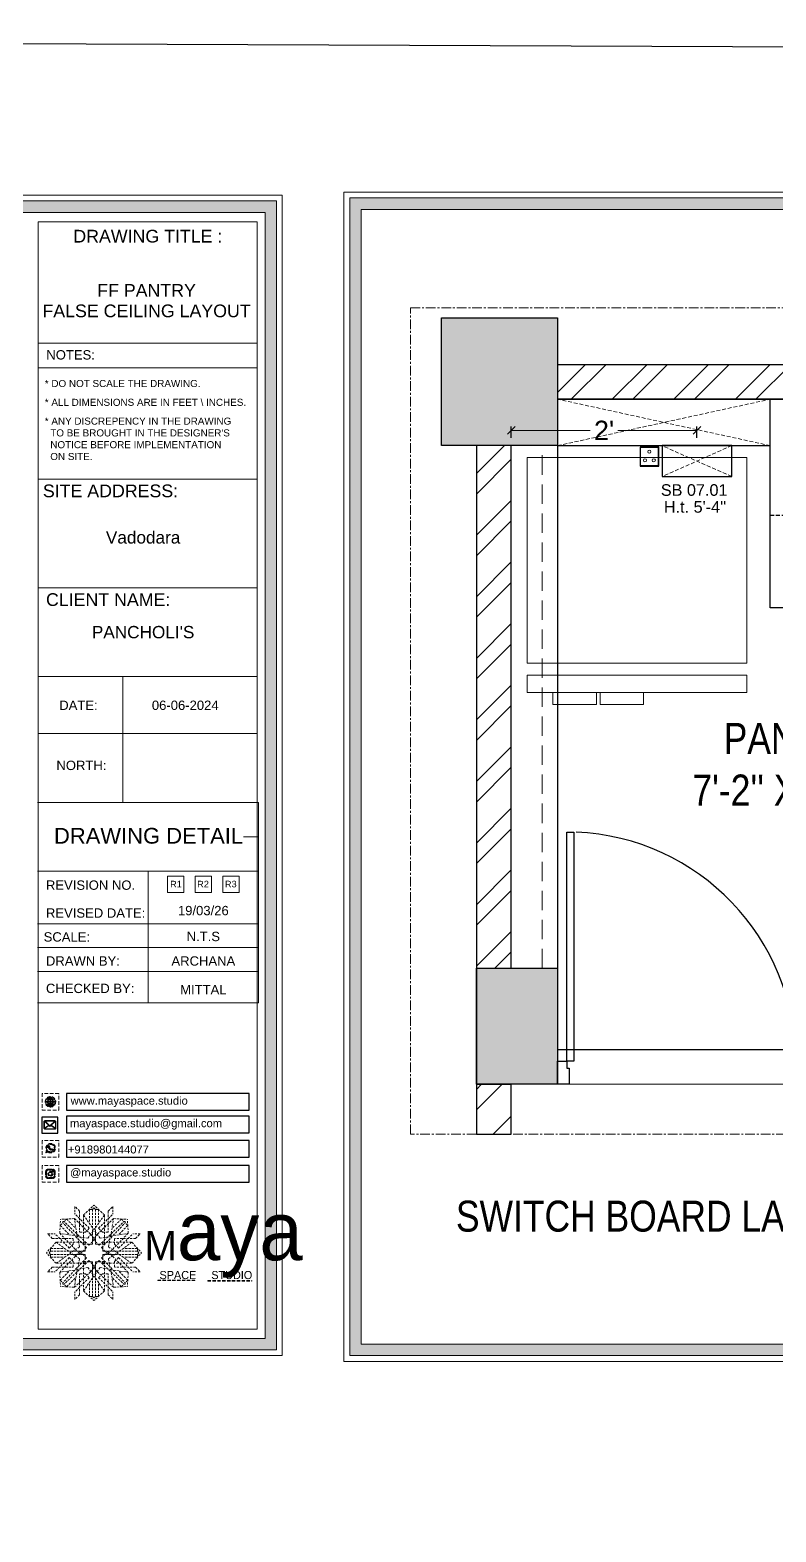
# Model space of a CAD drawing. Header units: millimetres. Extents: x 56222 to 3066687, y -650199 to -121287.
# Drawn here: x 135060.1 to 135156.5, y -184488.9 to -184294.8 of the extents above; entities that cross this region are included whole.
import ezdxf
from ezdxf.enums import TextEntityAlignment as Align

# ---------------------------------------------------------------- set-up
doc = ezdxf.new("R2010")
doc.units = ezdxf.units.MM
doc.header["$MEASUREMENT"] = 0
doc.header["$PDMODE"] = 35
for name, pattern in [('ACAD_ISO02W100', [15, 12, -3]), ('CENTER', [2, 1.25, -0.25, 0.25, -0.25]), ('DASHED', [0.75, 0.5, -0.25]), ('DASHED2', [0.375, 0.25, -0.125]), ('DASHEDX2', [1.5, 1, -0.5])]:
    doc.linetypes.add(name, pattern=pattern)
doc.layers.get('Defpoints').update_dxf_attribs({"color": 220})
doc.layers.add('AR DOOR', color=40, linetype='Continuous')
doc.layers.add('AR ELE-5', color=134, linetype='Continuous')
for name, color, linetype, lineweight in [('COLUMN', 1, 'Continuous', 30), ('dim05', 1, 'Continuous', 13), ('Dimension', 10, 'DASHEDX2', 20), ('el', 7, 'Continuous', 20), ('ELEC-wires', 1, 'DASHED2', 13), ('Electrical', 84, 'Continuous', 30), ('FIRST FLOOR', 7, 'Continuous', 9), ('FIRST FLOOR ( TEXT )', 7, 'Continuous', 9), ('FIRST FLOOR_( PLine )_', 251, 'Continuous', 30), ('FURNITURE', 32, 'Continuous', 9), ('FURNITURE-1', 252, 'Continuous', 13), ('hatch-rcc', 251, 'Continuous', 9), ('hatch-wall', 8, 'Continuous', 9), ('Labelling', 1, 'Continuous', 25), ('NAME PLATE', 7, 'Continuous', 25), ('SECTION ( SLAB PLine )', 104, 'Continuous', 30), ('TILE', 14, 'Continuous', 9), ('wall', 7, 'Continuous', 30)]:
    doc.layers.add(name, color=color, linetype=linetype, lineweight=lineweight)
doc.styles.add('Arial', font='arial.ttf')
doc.styles.add('KATHA', font='swissc.ttf')
doc.styles.get("Standard").update_dxf_attribs({"font": 'arial.ttf', "height": 6})
doc.dimstyles.new('ISO-25', dxfattribs={"dimtxt": 2.5, "dimasz": 1, "dimexe": 0.5, "dimexo": 1, "dimtad": 0, "dimdec": 1, "dimlunit": 4, "dimtxsty": 'Standard', "dimblk": 'OBLIQUE', "dimcen": 2.5, "dimclrd": 1, "dimclre": 1, "dimclrt": 5, "dimadec": 0, "dimazin": 0, "dimtfac": 1, "dimtdec": 1, "dimtmove": 0, "dimatfit": 3, "dimfxl": 1, "dimlwd": -1, "dimarcsym": 0})

# ---------------------------------------------------------------- blocks, each defined once
blk = doc.blocks.new('FSFSF')
at = {"color": 42, "lineweight": 5, "true_color": 0xe0ac11}
for p, q in [((28600.03, 143.51), (28600.03, 140.16)), ((28602.15, 141.41), (28600.03, 143.51)), ((28603.86, 139.69), (28608.58, 144.08)), ((28607.9, 142.22), (28606.58, 142.22)), ((28606.58, 142.22), (28606.58, 135.84)), ((28607.9, 142.22), (28608.58, 142.85)), ((28607.9, 142.22), (28607.9, 126.58)), ((28613.31, 139.69), (28608.58, 144.08)), ((28609.27, 142.22), (28608.59, 142.85)), ((28609.27, 142.22), (28609.27, 126.58)), ((28609.27, 142.22), (28610.59, 142.22)), ((28610.59, 142.22), (28610.59, 135.84)), ((28615.02, 141.41), (28617.14, 143.51)), ((28617.14, 143.51), (28617.14, 140.16)), ((28593.19, 131.45), (28593.54, 137.71)), ((28593.39, 135), (28594.56, 136.12)), ((28599.8, 138.06), (28593.54, 137.71)), ((28595.12, 136.69), (28594.53, 136.69)), ((28594.56, 136.12), (28594.56, 136.71)), ((28605.17, 124.98), (28594.56, 136.12)), ((28596.24, 137.86), (28595.12, 136.69)), ((28606.27, 126.08), (28595.12, 136.69)), ((28596.24, 137.86), (28600.47, 133.65)), ((28601.03, 130), (28599.8, 138.06)), ((28599.8, 138.05), (28608.58, 129.56)), ((28606.47, 133.76), (28600.03, 140.16)), ((28602.15, 141.41), (28602.15, 131.95)), ((28603.86, 126.58), (28603.86, 139.69)), ((28603.86, 139.69), (28608.58, 133.02)), ((28613.31, 139.69), (28608.59, 133.02)), ((28617.37, 138.05), (28608.59, 129.56)), ((28610.7, 133.76), (28617.14, 140.16)), ((28610.9, 126.08), (28622.05, 136.69)), ((28612.02, 124.98), (28622.62, 136.12)), ((28613.31, 126.58), (28613.31, 139.69)), ((28615.02, 141.41), (28615.02, 131.95)), ((28616.14, 130), (28617.37, 138.06)), ((28620.93, 137.86), (28616.7, 133.65)), ((28617.37, 138.06), (28623.63, 137.71)), ((28620.93, 137.86), (28622.05, 136.69)), ((28622.05, 136.69), (28622.64, 136.69)), ((28622.62, 136.12), (28622.62, 136.71)), ((28623.8, 135), (28622.62, 136.12)), ((28624, 131.45), (28623.65, 137.71)), ((28587.73, 131.22), (28591.08, 131.22)), ((28589.84, 129.1), (28587.73, 131.22)), ((28589.84, 129.1), (28599.29, 129.1)), ((28597.49, 124.78), (28591.08, 131.22)), ((28593.19, 131.45), (28601.69, 122.67)), ((28601.25, 130.22), (28593.19, 131.45)), ((28593.39, 135), (28597.6, 130.78)), ((28599.29, 126.5), (28599.29, 129.1)), ((28605.86, 129.18), (28601.03, 130)), ((28602.07, 125.39), (28601.25, 130.22)), ((28604.75, 131.95), (28602.15, 131.95)), ((28606.47, 133.76), (28604.75, 131.95)), ((28605.86, 129.18), (28608.58, 133.02)), ((28607.9, 128.92), (28608.58, 129.56)), ((28607.9, 128.92), (28608.58, 128.27)), ((28611.31, 129.18), (28608.59, 133.02)), ((28609.27, 128.92), (28608.59, 129.56)), ((28609.27, 128.92), (28608.59, 128.27)), ((28610.7, 133.76), (28612.42, 131.95)), ((28611.31, 129.18), (28616.14, 130)), ((28612.42, 131.95), (28615.02, 131.95)), ((28615.12, 125.39), (28615.94, 130.22)), ((28623.99, 131.45), (28615.5, 122.67)), ((28615.94, 130.22), (28624, 131.45)), ((28627.34, 129.1), (28617.89, 129.1)), ((28617.89, 126.5), (28617.89, 129.1)), ((28623.8, 135), (28619.59, 130.78)), ((28619.7, 124.78), (28626.1, 131.22)), ((28629.45, 131.22), (28626.1, 131.22)), ((28627.34, 129.1), (28629.45, 131.22)), ((28591.56, 127.39), (28587.17, 122.66)), ((28591.56, 117.94), (28587.17, 122.66)), ((28589.03, 123.35), (28588.4, 122.67)), ((28589.03, 121.98), (28588.4, 122.65)), ((28589.03, 123.35), (28589.03, 124.67)), ((28589.03, 124.67), (28595.4, 124.67)), ((28589.03, 123.35), (28604.66, 123.35)), ((28589.03, 121.98), (28604.66, 121.98)), ((28589.03, 121.98), (28589.03, 120.66)), ((28604.66, 127.39), (28591.56, 127.39)), ((28591.56, 127.39), (28598.23, 122.67)), ((28591.56, 117.94), (28598.23, 122.65)), ((28593.19, 113.88), (28601.69, 122.65)), ((28597.49, 124.78), (28599.29, 126.5)), ((28602.07, 125.39), (28598.23, 122.67)), ((28602.07, 119.94), (28598.23, 122.65)), ((28602.33, 123.35), (28601.69, 122.67)), ((28602.33, 121.98), (28601.69, 122.65)), ((28602.33, 123.35), (28602.97, 122.67)), ((28602.33, 121.98), (28602.97, 122.65)), ((28605.17, 124.98), (28602.97, 122.67)), ((28605.17, 120.35), (28602.97, 122.65)), ((28603.68, 126.54), (28603.68, 127.39)), ((28604.66, 126.54), (28603.68, 126.54)), ((28604.71, 127.57), (28603.86, 127.57)), ((28607.9, 126.58), (28603.86, 126.58)), ((28604.66, 123.35), (28604.66, 127.39)), ((28604.66, 121.98), (28604.66, 117.94)), ((28604.7, 126.58), (28604.71, 127.57)), ((28606.27, 126.08), (28608.58, 128.27)), ((28610.9, 126.08), (28608.59, 128.27)), ((28609.27, 126.58), (28613.31, 126.58)), ((28612.02, 124.98), (28614.21, 122.67)), ((28612.02, 120.35), (28614.21, 122.65)), ((28612.46, 126.58), (28612.46, 127.57)), ((28612.46, 127.57), (28613.31, 127.57)), ((28612.52, 123.35), (28612.52, 127.39)), ((28612.52, 127.39), (28625.63, 127.39)), ((28612.52, 126.54), (28613.51, 126.54)), ((28628.16, 123.35), (28612.52, 123.35)), ((28612.52, 121.98), (28612.52, 117.94)), ((28628.16, 121.98), (28612.52, 121.98)), ((28613.51, 126.54), (28613.51, 127.39)), ((28614.85, 123.35), (28614.21, 122.67)), ((28614.85, 121.98), (28614.21, 122.65)), ((28614.85, 123.35), (28615.5, 122.67)), ((28614.85, 121.98), (28615.5, 122.65)), ((28615.12, 125.39), (28618.96, 122.67)), ((28615.12, 119.94), (28618.96, 122.65)), ((28623.99, 113.88), (28615.5, 122.65)), ((28619.7, 124.78), (28617.89, 126.5)), ((28625.63, 127.39), (28618.96, 122.67)), ((28625.63, 117.94), (28618.96, 122.65)), ((28628.16, 124.67), (28621.78, 124.67)), ((28625.63, 127.39), (28630.02, 122.66)), ((28625.63, 117.94), (28630.02, 122.66)), ((28628.16, 123.35), (28628.16, 124.67)), ((28628.16, 123.35), (28628.78, 122.67)), ((28628.16, 121.98), (28628.78, 122.65)), ((28628.16, 121.98), (28628.16, 120.66)), ((28589.84, 116.23), (28587.73, 114.11)), ((28589.03, 120.66), (28595.4, 120.66)), ((28589.84, 116.23), (28599.29, 116.23)), ((28597.49, 120.54), (28591.08, 114.11)), ((28604.66, 117.94), (28591.56, 117.94)), ((28601.25, 115.1), (28593.19, 113.87)), ((28605.17, 120.35), (28594.56, 109.2)), ((28606.27, 119.15), (28595.12, 108.54)), ((28597.49, 120.54), (28599.29, 118.83)), ((28599.29, 118.83), (28599.29, 116.23)), ((28599.8, 107.17), (28608.58, 115.67)), ((28601.03, 115.23), (28599.8, 107.17)), ((28605.86, 116.05), (28601.03, 115.23)), ((28602.07, 119.94), (28601.25, 115.1)), ((28604.66, 118.78), (28603.68, 118.78)), ((28603.68, 118.78), (28603.68, 117.94)), ((28607.9, 118.65), (28603.86, 118.65)), ((28603.86, 118.65), (28603.86, 105.54)), ((28604.71, 117.66), (28603.86, 117.66)), ((28604.7, 118.65), (28604.71, 117.66)), ((28605.86, 116.05), (28608.58, 112.21)), ((28606.27, 119.15), (28608.58, 116.96)), ((28607.9, 103.01), (28607.9, 118.65)), ((28607.9, 116.31), (28608.58, 116.96)), ((28607.9, 116.31), (28608.58, 115.67)), ((28610.9, 119.15), (28608.59, 116.96)), ((28609.27, 116.31), (28608.59, 116.96)), ((28609.27, 116.31), (28608.59, 115.67)), ((28611.31, 116.05), (28608.59, 112.21)), ((28617.37, 107.17), (28608.59, 115.67)), ((28609.27, 118.65), (28613.31, 118.65)), ((28609.27, 103.01), (28609.27, 118.65)), ((28610.9, 119.15), (28622.05, 108.54)), ((28611.31, 116.05), (28616.14, 115.23)), ((28612.02, 120.35), (28622.62, 109.2)), ((28612.46, 118.65), (28612.46, 117.66)), ((28612.46, 117.66), (28613.31, 117.66)), ((28612.52, 118.78), (28613.51, 118.78)), ((28612.52, 117.94), (28625.63, 117.94)), ((28613.31, 118.65), (28613.31, 105.54)), ((28613.51, 118.78), (28613.51, 117.94)), ((28615.12, 119.94), (28615.94, 115.1)), ((28615.94, 115.1), (28624, 113.87)), ((28616.14, 115.23), (28617.37, 107.17)), ((28619.7, 120.54), (28617.89, 118.83)), ((28617.89, 118.83), (28617.89, 116.23)), ((28627.34, 116.23), (28617.89, 116.23)), ((28619.7, 120.54), (28626.1, 114.11)), ((28628.16, 120.66), (28621.78, 120.66)), ((28627.34, 116.23), (28629.45, 114.11)), ((28587.73, 114.11), (28591.08, 114.11)), ((28593.19, 113.87), (28593.54, 107.62)), ((28593.39, 110.32), (28597.6, 114.55)), ((28593.39, 110.32), (28594.56, 109.2)), ((28595.12, 108.54), (28594.53, 108.54)), ((28594.56, 109.2), (28594.56, 108.61)), ((28596.24, 107.37), (28595.12, 108.54)), ((28596.24, 107.37), (28600.47, 111.58)), ((28606.47, 111.47), (28600.03, 105.07)), ((28602.15, 103.82), (28602.15, 113.27)), ((28604.75, 113.27), (28602.15, 113.27)), ((28603.86, 105.54), (28608.58, 112.21)), ((28606.47, 111.47), (28604.75, 113.27)), ((28606.58, 103.01), (28606.58, 109.38)), ((28613.31, 105.54), (28608.59, 112.21)), ((28610.59, 103.01), (28610.59, 109.38)), ((28610.7, 111.47), (28612.42, 113.27)), ((28610.7, 111.47), (28617.14, 105.07)), ((28612.42, 113.27), (28615.02, 113.27)), ((28615.02, 103.82), (28615.02, 113.27)), ((28620.93, 107.37), (28616.7, 111.58)), ((28623.8, 110.32), (28619.59, 114.55)), ((28620.93, 107.37), (28622.05, 108.54)), ((28622.05, 108.54), (28622.64, 108.54)), ((28623.8, 110.32), (28622.62, 109.2)), ((28622.62, 109.2), (28622.62, 108.61)), ((28624, 113.87), (28623.65, 107.62)), ((28629.45, 114.11), (28626.1, 114.11)), ((28599.8, 107.17), (28593.54, 107.52)), ((28600.03, 101.71), (28600.03, 105.07)), ((28602.15, 103.82), (28600.03, 101.71)), ((28603.86, 105.54), (28608.58, 101.15)), ((28607.9, 103.01), (28606.58, 103.01)), ((28607.9, 103.01), (28608.58, 102.38)), ((28613.31, 105.54), (28608.58, 101.15)), ((28609.27, 103.01), (28608.59, 102.38)), ((28609.27, 103.01), (28610.59, 103.01)), ((28615.02, 103.82), (28617.14, 101.71)), ((28617.14, 101.71), (28617.14, 105.07)), ((28617.37, 107.17), (28623.63, 107.52))]:
    blk.add_line(p, q, dxfattribs=at)
blk = doc.blocks.new('hgwg')
at = {"layer": 'Dimension', "true_color": 0xd39e00}
h = blk.add_hatch(color=42, dxfattribs=at)
h.dxf.hatch_style = 1
h.paths.add_polyline_path([(27505.71, 45.05), (27494.27, 45.05), (27494.27, 44.9), (27505.71, 44.9)])
h = blk.add_hatch(color=42, dxfattribs=at)
h.dxf.hatch_style = 1
h.paths.add_polyline_path([(27523.3, 44.9), (27509.68, 44.9), (27509.68, 44.75), (27523.3, 44.75)])
at = {"layer": 'Dimension', "color": 42, "true_color": 0xd39e00}
for p, q in [((27494.27, 45.05), (27505.71, 45.05)), ((27494.27, 44.9), (27494.27, 45.05)), ((27494.27, 44.9), (27505.71, 44.9)), ((27505.71, 45.05), (27505.71, 44.9)), ((27509.68, 44.9), (27523.3, 44.9)), ((27509.68, 44.9), (27509.68, 44.75)), ((27509.68, 44.75), (27523.3, 44.75)), ((27523.3, 44.75), (27523.3, 44.9))]:
    blk.add_line(p, q, dxfattribs=at)
at = {"layer": 'Dimension', "color": 42, "true_color": 0xd39e00, "attachment_point": 1}
for s, width, insert, char_height in [('{\\fCinzel|b0|i0|c0|p2;\\H1.5x;M\\fAmsterdam One|b0|i0|c0|p2;\\H2x;aya}', 85.3277, (27490.17, 69.17), 6), ('{\\fCinzel|b0|i0|c0|p0;SPACE     STUDIO}', 66.129, (27494.83, 47.86), 2.5)]:
    blk.add_mtext_dynamic_manual_height_columns(s, width=width, gutter_width=30, heights=[0], dxfattribs=dict(at, insert=insert, char_height=char_height))
blk = doc.blocks.new('QEGW4TG')
at = {"layer": 'Dimension', "true_color": 0x000000}
h = blk.add_hatch(color=18, dxfattribs=at)
h.dxf.hatch_style = 1
h.paths.add_polyline_path([(1.19, 1.98), (1.03, 1.3, 0.550912), (1.11, 1.23), (1.75, 1.39, 6.344125)])
h.paths.add_polyline_path([(1.81, 1.7), (1.4, 1.6), (1.5, 2.03, -9.071339)], flags=16)
h.paths.add_polyline_path([(1.75, 2.69, -0.387513), (1.89, 3.19, -0.360742), (2.01, 3.18), (2.17, 2.86, -0.071517), (2.06, 2.73, 0.321676), (2.05, 2.65, 0.122183), (2.53, 2.25, 0.066047), (2.69, 1.93, 0.375674), (3.11, 2.16, 0.526753), (3.03, 2.29), (2.79, 2.37, 0.273721), (2.69, 2.34, 0.040749), (2.63, 2.27, -2.427977), (2.45, 2, -0.190785)], flags=0)
h = blk.add_hatch(color=18, dxfattribs=at)
h.dxf.hatch_style = 1
h.paths.add_polyline_path([(2.69, 2.34, 0.040749), (2.63, 2.27, -0.441282), (2.53, 2.25, -0.11828), (2.06, 2.64, -0.441282), (2.07, 2.74, 0.040749), (2.13, 2.81, 0.290083), (2.14, 2.92), (2.01, 3.18, 0.316231), (1.91, 3.2, 0.190337), (1.73, 3, 0.170513), (1.72, 2.74, 0.252784), (2.69, 1.93, 0.170513), (2.95, 1.97, 0.190337), (3.11, 2.18, 0.466684), (3.03, 2.29), (2.79, 2.37, 0.273721)])
for p, q in [((1.19, 1.98), (1.03, 1.3)), ((1.1, 1.23), (1.75, 1.39)), ((1.5, 2.03), (1.4, 1.6)), ((1.4, 1.6), (1.81, 1.7)), ((2.01, 3.18), (2.14, 2.92)), ((3.07, 2.28), (2.8, 2.36))]:
    blk.add_line(p, q)
blk.add_lwpolyline([(0, 0), (4.68, 0), (4.68, 4.68), (0, 4.68)], close=True)
for centre, radius, start, end in [((1.09, 1.29), 0.0598, 164.8483, 282.1458), ((2.39, 2.56), 1.34, 241.4727, 205.6422), ((2.39, 2.56), 1.04, 235.9962, 210.8333), ((2.09, 2.87), 0.39, 159.7007, 198.4072), ((2.96, 3.23), 1.33, 201.4218, 258.1669), ((2.07, 2.87), 0.364, 118.9685, 159.3648), ((1.94, 3.12), 0.0896, 41.8985, 123.1344), ((2.11, 2.68), 0.066, 135.9932, 224.8892), ((1.67, 3.16), 0.586, 312.4617, 321.8728), ((3.12, 3.42), 1.31, 216.5455, 243.5279), ((2.05, 2.87), 0.104, 320.3924, 28.6971), ((2.57, 2.3), 0.066, 234.2482, 323.1441), ((3.11, 1.94), 0.586, 137.2645, 146.6756), ((2.76, 2.27), 0.104, 70.4402, 138.745), ((2.75, 2.31), 0.39, 260.7301, 299.4366), ((2.76, 2.29), 0.364, 299.7725, 340.1688), ((3.03, 2.2), 0.0896, 336.0029, 57.2388)]:
    blk.add_arc(centre, radius, start, end)
blk = doc.blocks.new('ASGERG')
at = {"layer": 'Dimension', "true_color": 0x000000}
h = blk.add_hatch(color=18, dxfattribs=at)
h.dxf.hatch_style = 1
h.paths.add_polyline_path([(0.99, 1.7, 0.402382), (1.83, 1.03), (2.96, 1.03, 0.426145), (3.66, 1.9), (3.66, 2.99, 0.402382), (2.83, 3.67), (1.69, 3.67, 0.426145), (0.99, 2.79)])
h.paths.add_polyline_path([(1.27, 1.72, 0.402382), (1.8, 1.3), (2.94, 1.3, 0.426145), (3.38, 1.85), (3.38, 2.97, 0.402382), (2.85, 3.4), (1.72, 3.4, 0.426145), (1.27, 2.85)], flags=16)
h.paths.add_polyline_path([(3.02, 2.35, -1), (1.64, 2.35, -1)], flags=0)
h.paths.add_polyline_path([(2.74, 2.35, -1), (1.92, 2.35, -1)], flags=0)
h.paths.add_polyline_path([(3.19, 3.02, -1), (2.86, 3.02, -1)], flags=0)
h.paths.add_polyline_path([(1.64, 2.35, 1), (3.02, 2.35, 1)], flags=0)
h = blk.add_hatch(color=18, dxfattribs=at)
h.dxf.hatch_style = 1
h.paths.add_polyline_path([(1.64, 2.35, 1), (3.02, 2.35, 1)])
h.paths.add_polyline_path([(2.74, 2.35, 1), (1.92, 2.35, 1)], flags=16)
h = blk.add_hatch(color=18, dxfattribs=at)
h.dxf.hatch_style = 1
h.paths.add_polyline_path([(3.19, 3.02, 1), (2.86, 3.02, 1)])
for p, q in [((0.99, 2.99), (0.99, 1.7)), ((1.27, 2.97), (1.27, 1.72)), ((1.69, 3.67), (2.96, 3.67)), ((1.69, 1.03), (2.96, 1.03)), ((2.94, 3.4), (1.72, 3.4)), ((2.94, 1.3), (1.72, 1.3)), ((3.38, 2.97), (3.38, 1.72)), ((3.66, 2.99), (3.66, 1.7))]:
    blk.add_line(p, q)
blk.add_lwpolyline([(0, 0), (4.68, 0), (4.68, 4.68), (0, 4.68)], close=True)
for centre, radius in [((2.33, 2.35), 0.694), ((2.33, 2.35), 0.414), ((3.02, 3.02), 0.168)]:
    blk.add_circle(centre, radius)
for centre, radius, start, end in [((1.76, 2.89), 0.778, 94.8631, 172.8127), ((1.76, 1.8), 0.778, 187.1873, 265.1369), ((1.76, 2.91), 0.491, 94.8631, 172.8127), ((1.76, 1.78), 0.491, 187.1873, 265.1369), ((2.9, 2.91), 0.491, 7.1873, 85.1369), ((2.9, 1.78), 0.491, 274.8631, 352.8127), ((2.89, 2.89), 0.778, 7.1873, 85.1369), ((2.89, 1.8), 0.778, 274.8631, 352.8127)]:
    blk.add_arc(centre, radius, start, end)
blk = doc.blocks.new('DTGWEGEARG')
at = {"layer": 'Dimension', "true_color": 0x000000}
h = blk.add_hatch(color=18, dxfattribs=at)
h.dxf.hatch_style = 1
h.paths.add_polyline_path([(3.83, 2.34, 1), (0.85, 2.34, 1)])
h.paths.add_polyline_path([(2.41, 1.12), (2.41, 1.69, -0.058279), (2.81, 1.63, -0.103353)], flags=16)
h.paths.add_polyline_path([(2.26, 1.13, -0.101741), (1.87, 1.63, -0.057171), (2.26, 1.69)], flags=16)
h.paths.add_polyline_path([(2.17, 1.01, -0.105795), (1.72, 1.58, 0.055205), (1.38, 1.41, 0.169822)], flags=16)
h.paths.add_polyline_path([(3.02, 1.72, 0.081336), (3.13, 2.27), (3.68, 2.27, -0.152069), (3.4, 1.52, 0.05687)], flags=16)
h.paths.add_polyline_path([(2.87, 1.77, 0.061945), (2.41, 1.84), (2.41, 2.27), (2.98, 2.27, -0.081344)], flags=16)
h.paths.add_polyline_path([(2.26, 1.84, 0.060923), (1.8, 1.77, -0.081344), (1.7, 2.27), (2.26, 2.27)], flags=16)
h.paths.add_polyline_path([(1.66, 1.72, 0.05687), (1.28, 1.52, -0.152069), (1, 2.27), (1.55, 2.27, 0.081336)], flags=16)
h.paths.add_polyline_path([(2.98, 2.42), (2.41, 2.42), (2.41, 2.83, 0.061945), (2.87, 2.91, -0.080009)], flags=16)
h.paths.add_polyline_path([(3.13, 2.42, 0.080116), (3.02, 2.96, 0.127778), (2.51, 3.67, -0.36029), (3.68, 2.42)], flags=16)
h.paths.add_polyline_path([(2.26, 2.42), (1.7, 2.42, -0.080009), (1.8, 2.91, 0.060923), (2.26, 2.84)], flags=16)
h.paths.add_polyline_path([(1.55, 2.42), (1, 2.42, -0.150466), (1.28, 3.16, 0.05687), (1.66, 2.96, 0.080116)], flags=16)
h.paths.add_polyline_path([(2.41, 2.98), (2.41, 3.56, -0.103353), (2.81, 3.05, -0.058279)], flags=16)
h.paths.add_polyline_path([(2.26, 2.99, -0.057171), (1.87, 3.05, -0.101741), (2.26, 3.55)], flags=16)
h.paths.add_polyline_path([(1.72, 3.1, -0.055205), (1.38, 3.27, -0.169822), (2.17, 3.67, 0.105795)], flags=16)
blk.add_lwpolyline([(0, 0), (4.68, 0), (4.68, 4.68), (0, 4.68)], close=True)
at = {"layer": 'Dimension', "color": 18, "true_color": 0x000000}
for p, q in [((1, 2.42), (1.55, 2.42)), ((1, 2.27), (1.55, 2.27)), ((1.7, 2.42), (2.26, 2.42)), ((1.7, 2.27), (2.26, 2.27)), ((2.26, 3.55), (2.26, 2.99)), ((2.26, 2.84), (2.26, 2.42)), ((2.26, 2.27), (2.26, 1.84)), ((2.26, 1.69), (2.26, 1.13)), ((2.41, 3.56), (2.41, 2.98)), ((2.41, 2.83), (2.41, 2.42)), ((2.41, 2.42), (2.98, 2.42)), ((2.41, 2.27), (2.98, 2.27)), ((2.41, 2.27), (2.41, 1.84)), ((2.41, 1.69), (2.41, 1.12)), ((3.13, 2.42), (3.68, 2.42)), ((3.13, 2.27), (3.68, 2.27))]:
    blk.add_line(p, q, dxfattribs=at)
blk.add_circle((2.34, 2.34), 1.49, dxfattribs=at)
for centre, radius, start, end in [((2.34, 2.34), 1.34, 142.3819, 176.6093), ((2.34, 2.34), 1.34, 183.0315, 217.6181), ((2.34, 4.74), 1.9, 236.1399, 249.1595), ((2.34, -0.06), 1.9, 110.8405, 123.8601), ((2.34, 2.34), 1.34, 97.3549, 135.9073), ((2.34, 4.74), 1.75, 236.7417, 249.3811), ((2.34, -0.06), 1.75, 110.6189, 123.2583), ((2.34, 2.34), 1.34, 224.0927, 262.6451), ((3.28, 2.34), 1.73, 159.0567, 177.3789), ((3.28, 2.34), 1.73, 182.3435, 200.9433), ((3.28, 2.34), 1.58, 158.8325, 177.1302), ((3.28, 2.34), 1.58, 182.5658, 201.1675), ((3.28, 2.34), 1.73, 129.9301, 154.0867), ((3.28, 2.34), 1.73, 205.9133, 230.0699), ((2.34, 4.74), 1.9, 253.6799, 267.6253), ((2.34, -0.06), 1.9, 92.3747, 106.3201), ((3.28, 2.34), 1.58, 130.1073, 153.3446), ((2.34, 4.74), 1.75, 254.3336, 267.422), ((2.34, -0.06), 1.75, 92.578, 105.6664), ((3.28, 2.34), 1.58, 206.6554, 229.8927), ((1.4, 2.34), 1.58, 26.6554, 50.2584), ((2.34, 4.74), 1.75, 272.3248, 285.6664), ((2.34, 4.74), 1.9, 272.1415, 286.3201), ((2.34, -0.06), 1.9, 73.6799, 87.8585), ((2.34, -0.06), 1.75, 74.3336, 87.6752), ((1.4, 2.34), 1.58, 309.7416, 333.3446), ((2.34, 2.34), 1.34, 3.3907, 82.6451), ((1.4, 2.34), 1.73, 25.9133, 50.0699), ((1.4, 2.34), 1.73, 309.9301, 334.0867), ((2.34, 2.34), 1.34, 277.3549, 315.9073), ((1.4, 2.34), 1.58, 2.8698, 21.1675), ((1.4, 2.34), 1.58, 338.8325, 357.4342), ((2.34, 4.74), 1.75, 290.6189, 303.2583), ((2.34, -0.06), 1.75, 56.7417, 69.3811), ((2.34, 4.74), 1.9, 290.8405, 303.8601), ((1.4, 2.34), 1.73, 2.6211, 20.9433), ((1.4, 2.34), 1.73, 339.0567, 357.6565), ((2.34, -0.06), 1.9, 56.1399, 69.1595), ((2.34, 2.34), 1.34, 322.3819, 356.9685)]:
    blk.add_arc(centre, radius, start, end, dxfattribs=at)
blk = doc.blocks.new('*U144')
for points in [[(-1025.5, 0), (-985.5, 0), (-985.5, 30), (-975.5, 30), (-975.5, 100), (-1025.5, 100)], [(40, 0), (0, 0), (0, 30), (-10, 30), (-10, 100), (40, 100)], [(0, 0), (0, -985.5), (-30, -985.5), (-30, 0)]]:
    blk.add_lwpolyline(points, close=True)
at = {"layer": 'AR ELE-5', "linetype": 'ByBlock', "ltscale": 15}
blk.add_arc((1.4, 0.6), 987, 180.03474, 267.62699, dxfattribs=at)
blk = doc.blocks.new('erfer')
at = {"layer": 'hatch-rcc', "lineweight": 30}
blk.add_lwpolyline([(1905.9, -1304.21), (1908.38, -1304.21), (1908.38, -1306.73), (1905.9, -1306.73)], close=True, dxfattribs=at)
at = {"layer": 'hatch-rcc'}
blk.add_lwpolyline([(1905.96, -1304.28), (1908.31, -1304.28), (1908.31, -1306.66), (1905.96, -1306.66)], close=True, dxfattribs=at)
for centre in [(1907.14, -1304.81), (1906.56, -1305.95), (1907.72, -1305.95)]:
    blk.add_circle(centre, 0.211, dxfattribs=at)
blk = doc.blocks.new('6616')
at = {"color": 242, "linetype": 'DASHED', "true_color": 0xcd2027}
for p, q in [((386784.79, -36915.77), (386775.78, -36911.78)), ((386784.79, -36911.78), (386775.78, -36915.77))]:
    blk.add_line(p, q, dxfattribs=at)
at = {"layer": 'ELEC-wires', "color": 5, "linetype": 'ByBlock', "lineweight": 30, "ltscale": 4}
blk.add_lwpolyline([(386775.78, -36911.78), (386784.79, -36911.78), (386784.79, -36915.77), (386775.78, -36915.77)], close=True, dxfattribs=at)
blk = doc.blocks.new('_Oblique')
at = {"layer": 'wall', "color": 0, "lineweight": -2}
blk.add_line((-0.5, -0.5), (0.5, 0.5), dxfattribs=at)
blk = doc.blocks.new('*D443')
at = {"layer": 'Defpoints', "color": 0, "lineweight": 30, "transparency": 16777216}
for p in [(135146.26, -184346.56), (135122.26, -184348.53), (135146.26, -184348.53)]:
    blk.add_point(p, dxfattribs=at)
at = {"layer": 'dim05', "color": 1, "linetype": 'Continuous', "lineweight": -2, "transparency": 16777216}
for p, q in [((135122.26, -184347.53), (135122.26, -184346.06)), ((135146.26, -184347.53), (135146.26, -184346.06))]:
    blk.add_line(p, q, dxfattribs=at)
at = {"layer": 'dim05', "color": 1, "linetype": 'Continuous', "transparency": 16777216}
for p, q in [((135122.26, -184346.56), (135132.46, -184346.56)), ((135146.26, -184346.56), (135136.05, -184346.56))]:
    blk.add_line(p, q, dxfattribs=at)
at = {"layer": 'dim05', "color": 1, "transparency": 16777216, "rotation": 180}
blk.add_blockref('_Oblique', (135122.26, -184346.56), dxfattribs=at)
at = {"layer": 'dim05', "color": 1, "transparency": 16777216}
blk.add_blockref('_Oblique', (135146.26, -184346.56), dxfattribs=at)
at = {"layer": 'dim05', "color": 5, "lineweight": 25, "transparency": 16777216, "insert": (135134.26, -184346.56), "char_height": 2.5, "attachment_point": 5, "style": 'Arial'}
blk.add_mtext("2'", dxfattribs=at)

msp = doc.modelspace()

# ---------------------------------------------------------------- hatches: boundary and pattern name
at = {"layer": 'Dimension', "linetype": 'Continuous', "true_color": 0xd39e00}
h = msp.add_hatch(color=42, dxfattribs=at)
h.paths.add_polyline_path([(134881.052, -184316.921), (134881.052, -184465.347), (135091.922, -184465.347), (135091.922, -184316.921)])
h.paths.add_polyline_path([(134882.532, -184318.401), (135090.442, -184318.401), (135090.442, -184463.867), (134882.532, -184463.867)], flags=16)
h = msp.add_hatch(color=42, dxfattribs=at)
h.paths.add_polyline_path([(135101.39, -184316.539), (135101.39, -184466.08), (135313.843, -184466.08), (135313.843, -184316.539)])
h.paths.add_polyline_path([(135102.881, -184318.03), (135312.352, -184318.03), (135312.352, -184464.589), (135102.881, -184464.589)], flags=16)
at = {"layer": 'Dimension', "true_color": 0x000000}
h = msp.add_hatch(color=18, dxfattribs=at)
h.dxf.hatch_style = 1
h.paths.add_polyline_path([(135063.258, -184436.833, 0.4142136), (135063.415, -184436.676), (135063.415, -184435.89, 0.4142136), (135063.258, -184435.733), (135062.009, -184435.733, 0.4142136), (135061.852, -184435.89), (135061.852, -184436.676, 0.4142136), (135062.009, -184436.833)])
h.paths.add_polyline_path([(135062.749, -184436.36), (135063.327, -184436.745, -0.1989124), (135063.258, -184436.774), (135062.009, -184436.774, -0.1989124), (135061.94, -184436.745), (135062.518, -184436.36), (135062.634, -184436.468)], flags=16)
h.paths.add_polyline_path([(135062.634, -184436.388), (135061.998, -184435.793, -0.0287833), (135062.009, -184435.792), (135063.258, -184435.792, -0.0287833), (135063.269, -184435.793)], flags=16)
h.paths.add_polyline_path([(135062.794, -184436.318), (135063.326, -184435.82, -0.2024819), (135063.356, -184435.89), (135063.356, -184436.676, -0.043076), (135063.355, -184436.693)], flags=16)
h.paths.add_polyline_path([(135062.474, -184436.318), (135061.913, -184436.693, -0.043076), (135061.911, -184436.676), (135061.911, -184435.89, -0.2024819), (135061.941, -184435.82)], flags=16)
at = {"layer": 'FURNITURE', "linetype": 'CENTER', "lineweight": 15, "true_color": 0x636466}
h = msp.add_hatch(dxfattribs=at)
h.set_pattern_fill('AR-CONC', color=251)
h.set_pattern_definition([(50, (1926.1855, 9.982), (7.17260183, -0.62752135), [0.75, -8.25]), (355, (1926.1855, 9.982), (-1.38751334, 7.52192134), [0.6, -6.6]), (100.4514445, (1926.783, 9.9295), (5.78508847, 6.8943999), [0.63740192, -7.01142112]), (46.1842, (1926.1855, 11.982), (10.6724133, -1.6551928), [1.125, -12.375]), (96.6356355, (1927.075, 11.844), (9.34661946, 9.741186), [0.9561034, -10.5171376]), (351.184164, (1926.185, 11.982), (9.34661945, 9.741186), [0.9, -9.9]), (21, (1927.1855, 11.482), (5.96907052, -4.0261889), [0.75, -8.25]), (326, (1927.1855, 11.482), (2.43315332, 7.25150045), [0.6, -6.6]), (71.4514447, (1927.683, 11.146), (8.40222377, 3.22531153), [0.6374019, -7.01142112]), (37.5, (1926.1855, 9.9818), (0.121598553, 3.328938538), [0, -6.52, 0, -6.7, 0, -6.625]), (7.5, (1926.1855, 9.9818), (2.630695374, 3.94411712), [0, -3.82, 0, -6.37, 0, -2.525]), (327.5, (1923.9555, 9.9818), (5.338224362, -0.225548717), [0, -2.5, 0, -7.8, 0, -10.35]), (317.5, (1922.9555, 9.982), (5.83186169, 1.00104982), [0, -3.25, 0, -5.18, 0, -7.35])])
h.paths.add_polyline_path([(135128.258, -184416.032), (135117.758, -184416.032), (135117.758, -184431.032), (135128.258, -184431.032), (135128.258, -184428.032)])
h.paths.add_polyline_path([(135128.258, -184332.032), (135113.258, -184332.032), (135113.258, -184348.532), (135128.258, -184348.532)])
h.paths.add_polyline_path([(135271.758, -184332.032), (135256.758, -184332.032), (135256.758, -184342.535), (135271.758, -184342.535)])
h.paths.add_polyline_path([(135271.758, -184422.032), (135256.758, -184422.032), (135256.758, -184431.032), (135271.758, -184431.032), (135271.758, -184426.532)])
at = {"layer": 'hatch-wall', "linetype": 'CENTER', "lineweight": 15}
h = msp.add_hatch(dxfattribs=at)
h.set_pattern_fill('ANSI32', color=256, scale=15)
h.set_pattern_definition([(45, (1926.1855, 9.982), (-3.97747564, 3.97747564), []), (45, (1928.837, 9.982), (-3.97747564, 3.97747564), [])])
h.paths.add_polyline_path([(135122.258, -184348.532), (135117.758, -184348.532), (135117.758, -184416.032), (135122.258, -184416.032)])
h.paths.add_polyline_path([(135256.758, -184338.032), (135128.258, -184338.032), (135128.258, -184342.532), (135242.258, -184342.532), (135242.258, -184369.486), (135242.258, -184374.037), (135246.758, -184374.037), (135246.758, -184342.532), (135256.758, -184342.532)])
h.paths.add_polyline_path([(135246.842, -184398.037), (135242.258, -184398.037), (135242.258, -184426.532), (135218.758, -184426.532), (135164.258, -184426.532), (135160.258, -184426.532), (135160.258, -184431.032), (135256.758, -184431.032), (135256.758, -184422.032), (135246.842, -184422.032)])
h.paths.add_polyline_path([(135122.258, -184431.032), (135117.758, -184431.032), (135117.758, -184437.466), (135122.258, -184437.466)])

# ---------------------------------------------------------------- linework, layer by layer
at = {"color": 18, "true_color": 0x000000}
for points in [[(135064.774, -184434.372), (135088.402, -184434.372), (135088.402, -184432.213), (135064.774, -184432.213)], [(135064.774, -184437.32), (135088.402, -184437.32), (135088.402, -184435.16), (135064.774, -184435.16)], [(135064.785, -184440.463), (135088.402, -184440.463), (135088.402, -184438.304), (135064.785, -184438.304)], [(135064.774, -184443.683), (135088.402, -184443.683), (135088.402, -184441.523), (135064.774, -184441.523)]]:
    msp.add_lwpolyline(points, close=True, dxfattribs=at)
msp.add_lwpolyline([(135061.606, -184437.336), (135063.659, -184437.336), (135063.659, -184435.282), (135061.606, -184435.282)], close=True)
at = {"layer": 'COLUMN', "transparency": 33554687}
for points in [[(135113.258, -184348.532), (135113.258, -184332.032), (135128.258, -184332.032), (135128.258, -184348.532)], [(135117.758, -184416.032), (135128.258, -184416.032), (135128.258, -184431.032), (135117.758, -184431.032)]]:
    msp.add_lwpolyline(points, close=True, dxfattribs=at)
at = {"layer": 'Dimension', "color": 42, "linetype": 'Continuous', "true_color": 0xd39e00}
for p, q in [((135089.441, -184335.275), (135061.106, -184335.275)), ((135089.441, -184338.467), (135061.106, -184338.467)), ((135089.441, -184352.868), (135061.106, -184352.868)), ((135089.441, -184366.913), (135061.106, -184366.913)), ((135089.441, -184378.357), (135061.106, -184378.357)), ((135072.069, -184378.357), (135072.069, -184394.624)), ((135089.441, -184385.72), (135061.106, -184385.72)), ((135089.612, -184394.624), (135061.018, -184394.624)), ((135089.612, -184394.624), (135089.612, -184420.522)), ((135087.64, -184399.063), (135089.612, -184399.063)), ((135061.018, -184403.503), (135089.612, -184403.503)), ((135075.315, -184420.522), (135075.315, -184403.503)), ((135089.612, -184410.311), (135061.018, -184410.311)), ((135089.612, -184413.377), (135061.018, -184413.377)), ((135089.612, -184416.443), (135061.018, -184416.443)), ((135061.018, -184420.522), (135089.612, -184420.522))]:
    msp.add_line(p, q, dxfattribs=at)
at = {"layer": 'Dimension', "color": 18, "linetype": 'Continuous', "true_color": 0x000000}
for p, q in [((135061.852, -184435.89), (135061.852, -184436.676)), ((135061.911, -184435.89), (135061.911, -184436.676)), ((135061.913, -184436.693), (135062.474, -184436.318)), ((135061.94, -184436.745), (135062.518, -184436.36)), ((135061.941, -184435.82), (135062.474, -184436.318)), ((135061.998, -184435.793), (135062.634, -184436.388)), ((135062.009, -184435.733), (135063.258, -184435.733)), ((135062.009, -184435.792), (135063.258, -184435.792)), ((135062.518, -184436.36), (135062.634, -184436.468)), ((135062.634, -184436.388), (135063.269, -184435.793)), ((135062.634, -184436.468), (135062.749, -184436.36)), ((135063.327, -184436.745), (135062.749, -184436.36)), ((135062.794, -184436.318), (135063.326, -184435.82)), ((135063.355, -184436.693), (135062.794, -184436.318)), ((135063.356, -184435.89), (135063.356, -184436.676)), ((135063.415, -184435.89), (135063.415, -184436.676)), ((135062.009, -184436.774), (135063.258, -184436.774)), ((135062.009, -184436.833), (135063.258, -184436.833))]:
    msp.add_line(p, q, dxfattribs=at)
at = {"layer": 'Dimension', "color": 42, "linetype": 'Continuous', "true_color": 0xd39e00}
for points in [[(134880.312, -184316.181), (135092.662, -184316.181), (135092.662, -184466.087), (134880.312, -184466.087)], [(135100.644, -184315.793), (135314.589, -184315.793), (135314.589, -184466.825), (135100.644, -184466.825)], [(134881.052, -184316.921), (135091.922, -184316.921), (135091.922, -184465.347), (134881.052, -184465.347)], [(135101.39, -184316.539), (135313.843, -184316.539), (135313.843, -184466.08), (135101.39, -184466.08)], [(135102.881, -184318.03), (135312.352, -184318.03), (135312.352, -184464.589), (135102.881, -184464.589)], [(134882.532, -184318.401), (135090.442, -184318.401), (135090.442, -184463.867), (134882.532, -184463.867)], [(135077.846, -184404.162), (135079.933, -184404.162), (135079.933, -184406.248), (135077.846, -184406.248)], [(135081.42, -184404.162), (135083.507, -184404.162), (135083.507, -184406.248), (135081.42, -184406.248)], [(135084.995, -184404.162), (135087.081, -184404.162), (135087.081, -184406.248), (135084.995, -184406.248)]]:
    msp.add_lwpolyline(points, close=True, dxfattribs=at)
at = {"layer": 'Dimension', "color": 42, "linetype": 'ByBlock', "true_color": 0xd39e00}
msp.add_lwpolyline([(135061.106, -184462.649), (135061.106, -184319.619), (135089.441, -184319.619), (135089.441, -184462.649)], close=True, dxfattribs=at)
at = {"layer": 'Dimension', "color": 18, "true_color": 0x000000}
for centre, radius, start, end in [((135062.009, -184435.89), 0.157, 90, 180), ((135062.009, -184435.89), 0.0982, 134.21354, 180), ((135062.009, -184435.89), 0.0982, 90, 96.59481), ((135063.258, -184435.89), 0.157, 0, 90), ((135063.258, -184435.89), 0.0982, 83.40519, 90), ((135063.258, -184435.89), 0.0982, 0, 45.78646), ((135062.009, -184436.676), 0.157, 180, 270), ((135062.009, -184436.676), 0.0982, 180, 189.86619), ((135062.009, -184436.676), 0.0982, 224.99995, 270), ((135063.258, -184436.676), 0.157, 270, 0), ((135063.258, -184436.676), 0.0982, 270, 315.00005), ((135063.258, -184436.676), 0.0982, 350.13381, 0)]:
    msp.add_arc(centre, radius, start, end, dxfattribs=at)
at = {"layer": 'FIRST FLOOR', "transparency": 33554687}
msp.add_line((135117.758, -184431.032), (135121.758, -184431.032), dxfattribs=at)
at = {"layer": 'FIRST FLOOR_( PLine )_', "transparency": 33554687}
for p, q in [((135128.258, -184338.032), (135256.758, -184338.032)), ((135128.258, -184342.532), (135242.258, -184342.532)), ((135117.758, -184348.532), (135117.758, -184431.032)), ((135122.258, -184416.032), (135122.258, -184348.532)), ((135117.758, -184431.032), (135121.758, -184431.032))]:
    msp.add_line(p, q, dxfattribs=at)
msp.add_lwpolyline([(135117.758, -184348.532), (135117.758, -184431.032), (135122.258, -184431.032)], dxfattribs=at)
msp.add_lwpolyline([(135122.258, -184437.466), (135122.258, -184431.032), (135117.758, -184431.032), (135117.758, -184437.466)], close=True, dxfattribs=at)
msp.add_lwpolyline([(135122.258, -184437.466), (135122.258, -184431.032), (135117.758, -184431.032), (135117.758, -184437.466)], close=True, dxfattribs=at)
at = {"layer": 'FURNITURE', "color": 9, "linetype": 'DASHED', "lineweight": 15, "true_color": 0xc7c8ca}
for p, q in [((135128.258, -184348.532), (135155.735, -184342.532)), ((135155.735, -184348.532), (135128.258, -184342.532))]:
    msp.add_line(p, q, dxfattribs=at)
at = {"layer": 'FURNITURE', "color": 9, "lineweight": 30, "true_color": 0xc7c8ca}
for p, q in [((135155.735, -184342.532), (135242.258, -184342.532)), ((135155.735, -184369.486), (135155.735, -184342.532)), ((135128.258, -184348.532), (135155.735, -184348.532)), ((135242.258, -184369.486), (135155.735, -184369.486))]:
    msp.add_line(p, q, dxfattribs=at)
at = {"layer": 'FURNITURE', "color": 9, "true_color": 0xc7c8ca}
for p, q in [((135152.735, -184350.082), (135124.318, -184350.082)), ((135124.318, -184350.082), (135124.318, -184376.639)), ((135152.735, -184376.639), (135152.735, -184350.082)), ((135124.318, -184376.639), (135152.735, -184376.639)), ((135152.735, -184378.188), (135124.318, -184378.188)), ((135124.318, -184378.188), (135124.318, -184380.401)), ((135152.735, -184380.401), (135152.735, -184378.188)), ((135124.318, -184380.401), (135152.735, -184380.401)), ((135127.639, -184381.979), (135127.639, -184380.401)), ((135133.266, -184381.979), (135127.639, -184381.979)), ((135133.266, -184380.401), (135133.266, -184381.979)), ((135133.742, -184381.979), (135133.742, -184380.401)), ((135139.369, -184381.979), (135133.742, -184381.979)), ((135139.369, -184380.401), (135139.369, -184381.979))]:
    msp.add_line(p, q, dxfattribs=at)
at = {"layer": 'FURNITURE', "color": 9, "linetype": 'DASHED', "lineweight": 25, "true_color": 0xc7c8ca}
msp.add_line((135155.735, -184357.532), (135242.258, -184357.532), dxfattribs=at)
at = {"layer": 'FURNITURE', "color": 9, "linetype": 'CENTER', "lineweight": 15, "true_color": 0xc7c8ca}
msp.add_lwpolyline([(135271.758, -184437.466), (135109.229, -184437.466), (135109.229, -184330.717), (135271.758, -184330.717)], close=True, dxfattribs=at)
at = {"layer": 'Labelling', "color": 251, "linetype": 'DASHED2', "lineweight": 0, "ltscale": 10, "true_color": 0x636466, "transparency": 33554687}
msp.add_line((135126.258, -184416.032), (135126.258, -184348.532), dxfattribs=at)
at = {"layer": 'Labelling', "color": 251, "linetype": 'ACAD_ISO02W100', "lineweight": 0, "ltscale": 10, "true_color": 0x636466, "transparency": 33554687}
msp.add_lwpolyline([(135160.258, -184426.532), (135160.258, -184431.032), (135128.258, -184431.032), (135128.258, -184426.532)], close=True, dxfattribs=at)
at = {"layer": 'SECTION ( SLAB PLine )', "color": 9, "true_color": 0xc7c8ca}
msp.add_lwpolyline([(135242.258, -184342.532), (135128.258, -184342.532), (135128.258, -184426.532), (135242.258, -184426.532)], close=True, dxfattribs=at)
at = {"layer": 'TILE', "color": 1, "lineweight": 30}
msp.add_lwpolyline([(134639.111, -184294.843), (135861.002, -184299.902), (135861.002, -184800.209), (134639.111, -184795.15)], close=True, dxfattribs=at)

# ---------------------------------------------------------------- block references
at = {"layer": 'AR DOOR', "linetype": 'ByBlock', "lineweight": -2, "transparency": 33554687, "extrusion": (0, 0, -1), "xscale": -0.02999999999996949, "yscale": 0.02999999999996949, "zscale": -0.02999999999996949, "rotation": 180}
msp.add_blockref('*U144', (-135129.458, -184428.032), dxfattribs=at)
at = {"layer": 'Dimension', "color": 42, "true_color": 0xd39e00}
for name, p, xscale, yscale, zscale in [('DTGWEGEARG', (135061.617, -184434.372), 0.4616418463054147, 0.4616418463054147, 0.4616418463054147), ('QEGW4TG', (135061.628, -184440.463), 0.4616418463054147, 0.4616418463054147, 0.4616418463054147), ('ASGERG', (135061.617, -184443.683), 0.4616418463054147, 0.4616418463054147, 0.4616418463054147), ('FSFSF', (126851.914, -184488.034), 0.2872008976991377, 0.2872008976991377, 0.2872008976991377), ('hgwg', (123553.053, -184475.211), 0.4191241156716867, 0.4191241156716867, 0.4191241156716867)]:
    msp.add_blockref(name, p, dxfattribs=dict(at, xscale=xscale, yscale=yscale, zscale=zscale))
at = {"layer": 'el', "color": 1, "transparency": 33554687, "xscale": -1, "rotation": 180.0000000001202}
msp.add_blockref('6616', (-251634.029, -221264.302), dxfattribs=at)
at = {"layer": 'FURNITURE-1', "transparency": 33554687, "xscale": -0.9762505880272067, "yscale": 0.9762505880272067, "zscale": 0.9762505880272067}
msp.add_blockref('erfer', (137001.964, -183075.489), dxfattribs=at)

# ---------------------------------------------------------------- texts
at = {"color": 18, "true_color": 0x000000, "char_height": 1.03221, "attachment_point": 1}
for s, width, gutter_width, insert in [('www.mayaspace.studio', 6.93179, 5.798, (135065.307, -184432.634)), ('mayaspace.studio@gmail.com', 4.32453, 3.617, (135065.225, -184435.546)), ('+918980144077', 16.86365, 3.617, (135064.958, -184438.942)), ('@mayaspace.studio', 4.32453, 3.617, (135065.225, -184441.909))]:
    msp.add_mtext_dynamic_manual_height_columns(s, width=width, gutter_width=gutter_width, heights=[0], dxfattribs=dict(at, insert=insert))
at = {"layer": 'Electrical', "color": 5, "transparency": 33554687}
msp.add_text('SB 07.01', height=1.5, dxfattribs=at).set_placement((135141.597, -184355.014, 0.05))
at = {"layer": 'Electrical', "color": 240, "true_color": 0xed1f24, "transparency": 33554687}
msp.add_text("H.t. 5'-4''", height=1.5, dxfattribs=at).set_placement((135141.992, -184357.193, 0.05))
at = {"layer": 'FIRST FLOOR ( TEXT )', "transparency": 33554687, "char_height": 4, "attachment_point": 5, "style": 'KATHA'}
for s, insert in [("PANTRY\\P7'-2'' X 10'-8''", (135159.011, -184389.721)), ('SWITCH BOARD LAYOUT', (135142.73, -184448.096))]:
    msp.add_mtext(s, dxfattribs=dict(at, insert=insert))
at = {"layer": 'NAME PLATE', "style": 'Arial'}
for s, height, p in [('DRAWING TITLE : ', 1.64382, (135075.609, -184322.295)), ('FF PANTRY', 1.6438, (135075.125, -184329.301)), ('FALSE CEILING LAYOUT', 1.64382, (135075.125, -184331.944)), ('NOTES:', 1.2078, (135065.309, -184337.405)), ('SITE ADDRESS:', 1.64382, (135070.463, -184355.197)), ('Vadodara', 1.5891, (135074.679, -184361.179)), ('CLIENT NAME:', 1.64382, (135070.164, -184369.242)), ("PANCHOLI'S", 1.5891, (135074.679, -184373.415)), ('DATE:', 1.2078, (135066.322, -184382.675)), ('06-06-2024', 1.2078, (135080.125, -184382.675)), ('NORTH:', 1.2078, (135066.707, -184390.44)), ('DRAWING DETAIL', 2.0323, (135075.382, -184399.945)), ('REVISION NO.', 1.20781, (135067.882, -184405.91)), ('REVISED DATE: ', 1.20781, (135068.773, -184409.512)), ('SCALE:', 1.2078, (135064.823, -184412.601)), ('DRAWN BY:', 1.2078, (135066.897, -184415.704)), ('ARCHANA', 1.2078, (135082.464, -184415.709)), ('CHECKED BY:', 1.20781, (135067.835, -184419.248)), ('MITTAL', 1.2078, (135082.464, -184419.408))]:
    msp.add_text(s, height=height, dxfattribs=at).set_placement(p, align=Align.CENTER)
for s, p in [('R1', (135078.166, -184405.598)), ('R2', (135081.662, -184405.598))]:
    msp.add_text(s, height=0.8515, dxfattribs=at).set_placement(p)
at = {"layer": 'NAME PLATE', "char_height": 0.9135, "width": 35.29326, "attachment_point": 1, "style": 'Arial'}
for s, insert in [('* DO NOT SCALE THE DRAWING.', (135061.971, -184340.048)), ('* ALL DIMENSIONS ARE IN FEET \\\\ INCHES.', (135061.971, -184342.477)), ("* ANY DISCREPENCY IN THE DRAWING \\P  TO BE BROUGHT IN THE DESIGNER'S\\P  NOTICE BEFORE IMPLEMENTATION \\P  ON SITE.", (135061.971, -184344.906))]:
    msp.add_mtext(s, dxfattribs=dict(at, insert=insert))
at = {"layer": 'NAME PLATE', "lineweight": 0, "attachment_point": 2, "style": 'Arial'}
for s, insert, char_height, width in [('R3', (135086.012, -184404.743), 0.8515, 1.66181), ('19/03/26', (135082.464, -184407.989), 1.2078, 10.46705), ('N.T.S', (135082.464, -184411.332), 1.2078, 2.35731)]:
    msp.add_mtext(s, dxfattribs=dict(at, insert=insert, char_height=char_height, width=width))

# ---------------------------------------------------------------- dimensions: what is measured, and where the dimension line sits
at = {"layer": 'dim05', "color": 27, "lineweight": 25, "true_color": 0x7d5120}
dim = msp.add_linear_dim(base=(135146.258, -184346.556), p1=(135122.258, -184348.532), p2=(135146.258, -184348.532), dimstyle='ISO-25', override={"dimdec": 0, "dimtxsty": 'Arial'}, dxfattribs=at)
dim.commit()
dim.dimension.update_dxf_attribs({"geometry": '*D443', "text_midpoint": (135134.258, -184346.556)})

doc.saveas('drawing.dxf')
